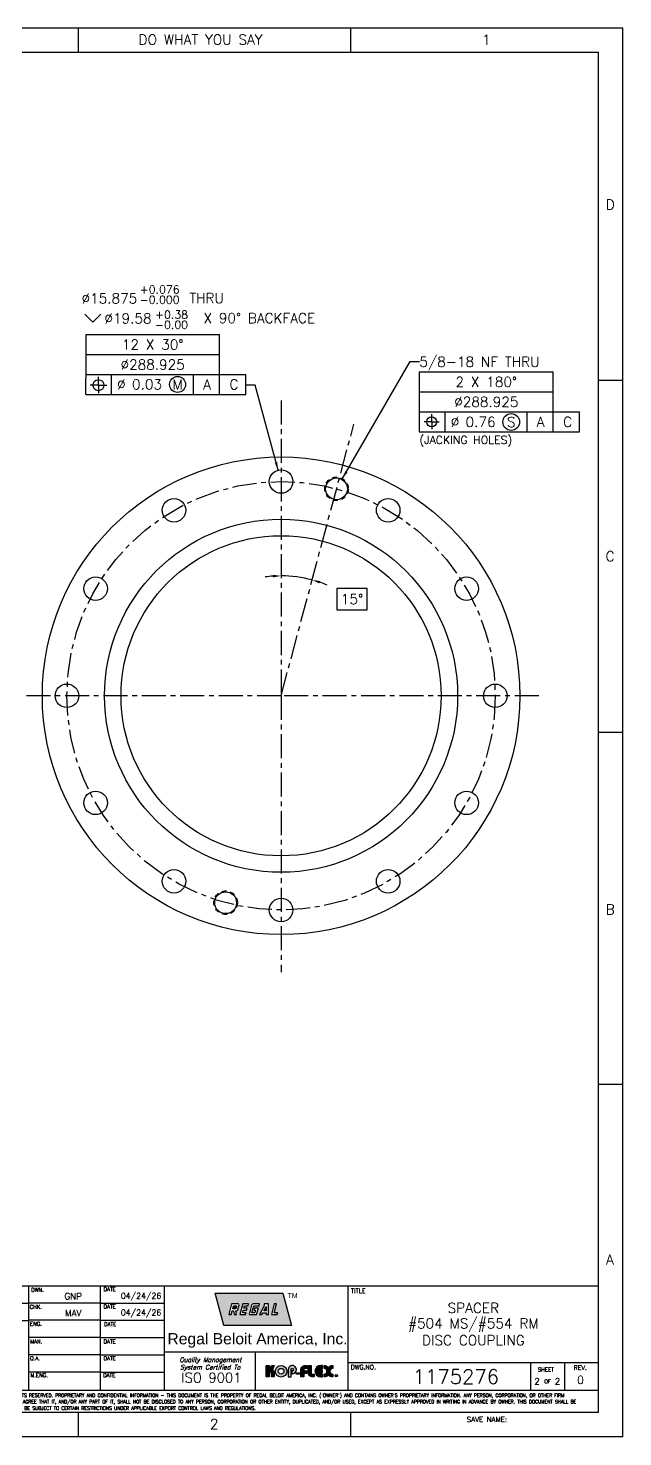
# Model space of a CAD drawing. Header units: inches. Extents: x 0 to 57.8, y 0 to 37.4.
# Drawn here: x 42.01 to 57.8, y 0 to 37.4 of the extents above; entities that cross this region are included whole.
import ezdxf
from ezdxf.enums import TextEntityAlignment as Align

# ---------------------------------------------------------------- set-up
doc = ezdxf.new("R2010")
doc.units = ezdxf.units.IN
doc.header["$LTSCALE"] = 0.51
doc.header["$MEASUREMENT"] = 0
doc.linetypes.add('CENTER', pattern=[2, 1.25, -0.25, 0.25, -0.25])
doc.linetypes.add('HIDDEN', pattern=[0.375, 0.25, -0.125])
for name, color, linetype in [('BORDER', 5, 'Continuous'), ('CENTER', 4, 'CENTER'), ('DIM', 1, 'Continuous'), ('HIDDEN', 6, 'HIDDEN'), ('OBJ', 2, 'Continuous'), ('TEXT', 2, 'Continuous'), ('XHATCH', 3, 'Continuous')]:
    doc.layers.add(name, color=color, linetype=linetype)
doc.styles.add('ITALICC', font='italicc', dxfattribs={"height": 0.25})
doc.styles.add('ROMANC', font='romanc', dxfattribs={"height": 0.1563})
doc.styles.add('ROMANS', font='romans')
doc.styles.add('ROMANT', font='romant', dxfattribs={"height": 0.25})
doc.styles.get("Standard").update_dxf_attribs({"font": 'romans.shx'})
doc.dimstyles.new('Basic', dxfattribs={"dimtxt": 0.156, "dimasz": 0.156, "dimexe": 0.09, "dimexo": 0.0625, "dimgap": -0.09, "dimtad": 0, "dimtih": 1, "dimtoh": 1, "dimzin": 4, "dimdsep": 46, "dimtxsty": 'ROMANS', "dimcen": 0, "dimclrd": 1, "dimclre": 1, "dimclrt": 2, "dimadec": 0, "dimazin": 0, "dimtp": 0.014, "dimtm": 0.014, "dimtfac": 0.801282, "dimtofl": 0, "dimtmove": 0, "dimatfit": 0, "dimfxl": 1, "dimtolj": 1, "dimtzin": 4, "dimarcsym": 0})
doc.dimstyles.get("Standard").update_dxf_attribs({"dimtxt": 0.156, "dimasz": 0.156, "dimexe": 0.0625, "dimexo": 0.0625, "dimgap": 0.09, "dimtad": 0, "dimdec": 3, "dimzin": 4, "dimdsep": 46, "dimtxsty": 'ROMANS', "dimcen": 0, "dimclrd": 1, "dimclre": 1, "dimclrt": 2, "dimazin": 1, "dimtfac": 0.8, "dimtdec": 3, "dimtofl": 0, "dimtmove": 0, "dimatfit": 3, "dimfxl": 1, "dimtolj": 1, "dimtzin": 4, "dimlwd": -1, "dimlwe": -1, "dimarcsym": 0})

# ---------------------------------------------------------------- blocks, each defined once
blk = doc.blocks.new('*D50')
at = {"layer": 'Defpoints', "color": 0, "transparency": 16777216}
for p in [(48.726, 27.515), (50.658, 26.886), (49.003, 22.846), (48.726, 19.675), (48.726, 19.675)]:
    blk.add_point(p, dxfattribs=at)
at = {"layer": 'DIM', "color": 1, "lineweight": -2, "transparency": 16777216}
for p, q in [((51.008, 22.527), (50.209, 22.527)), ((50.209, 22.527), (50.209, 21.956)), ((51.008, 21.956), (51.008, 22.527)), ((50.209, 21.956), (51.008, 21.956))]:
    blk.add_line(p, q, dxfattribs=at)
for start, end in [(93.8258, 97.6516), (75, 90), (67.3484, 71.1742)]:
    blk.add_arc((48.726, 19.675), 3.183, start, end, dxfattribs=at)
at = {"layer": 'DIM', "color": 1, "transparency": 16777216}
for points in [[(48.512, 22.886), (48.514, 22.816), (48.726, 22.858)], [(49.742, 22.654), (49.763, 22.722), (49.549, 22.75)]]:
    blk.add_solid(points, dxfattribs=at)
at = {"layer": 'DIM', "color": 2, "transparency": 16777216, "insert": (50.609, 22.241), "char_height": 0.2652, "attachment_point": 5, "style": 'ROMANS'}
blk.add_mtext('\\A1;15°', dxfattribs=at)
blk = doc.blocks.new('ES-HDET4B')
at = {"layer": 'DIM'}
blk.add_line((-0.001, -0.572), (-0.001, -1.26), dxfattribs=at)
at = {"layer": 'DIM', "color": 1}
for p, q in [((-0.001, -0.572), (2.091, -0.572)), ((2.091, -1.51), (2.091, -0.572)), ((-0.001, -0.885), (2.091, -0.885)), ((-0.001, -1.197), (2.499, -1.197)), ((-0.001, -1.51), (-0.001, -1.26)), ((0.401, -1.51), (0.401, -1.197)), ((1.683, -1.51), (1.683, -1.197)), ((2.499, -1.51), (2.499, -1.197)), ((-0.001, -1.51), (2.499, -1.51))]:
    blk.add_line(p, q, dxfattribs=at)
at = {"layer": 'OBJ'}
for p, q in [((-0.013, -0.254), (0.112, -0.379)), ((0.112, -0.379), (0.236, -0.254))]:
    blk.add_line(p, q, dxfattribs=at)
at = {"layer": 'TEXT', "color": 2}
for p, q in [((0.198, -1.362), (0.198, -1.233)), ((0.198, -1.362), (0.069, -1.362)), ((0.198, -1.357), (0.198, -1.485)), ((0.198, -1.362), (0.327, -1.362))]:
    blk.add_line(p, q, dxfattribs=at)
for centre, radius in [((0.198, -1.362), 0.0858), ((1.434, -1.351), 0.125)]:
    blk.add_circle(centre, radius, dxfattribs=at)
at = {"layer": 'DIM', "color": 2, "style": 'ROMANS'}
blk.add_text('THRU', height=0.156, dxfattribs=at).set_placement((1.887, -0.003), align=Align.MIDDLE_CENTER)
at = {"layer": 'OBJ', "style": 'ROMANS'}
blk.add_text('X 90%%d BACKFACE', height=0.156, dxfattribs=at).set_placement((2.71, -0.314), align=Align.MIDDLE_CENTER)
for tag, p in [('UT', (0.843, 0.07)), ('LT', (0.843, -0.091))]:
    blk.add_attdef(tag, p, '', height=0.125, dxfattribs=at)
at = {"layer": 'TEXT', "color": 2, "style": 'ROMANS'}
blk.add_text('%%c', height=0.156, dxfattribs=at).set_placement((0.557, -1.349), align=Align.MIDDLE_CENTER)
at = {"layer": 'TEXT', "style": 'ROMANS'}
for tag, p in [('.000', (0.369, -0.008)), ('XXX', (1.045, -0.729)), ('XXX', (1.045, -1.041))]:
    blk.add_attdef(tag, text='', height=0.156, dxfattribs=at).set_placement(p, align=Align.MIDDLE_CENTER)
for p in [(1.083, -0.261), (1.083, -0.419)]:
    blk.add_attdef('XXX', text='', height=0.125, dxfattribs=at).set_placement(p, align=Align.MIDDLE_LEFT)
for tag, p in [('.000', (0.659, -0.319)), ('.000', (0.956, -1.349)), ('M', (1.434, -1.351)), ('A', (1.894, -1.349)), ('B', (2.314, -1.349))]:
    blk.add_attdef(tag, text='', height=0.156, dxfattribs=at).set_placement(p, align=Align.MIDDLE)
blk = doc.blocks.new('ES-HDET3')
at = {"layer": 'DIM'}
blk.add_line((-0.002, -0.161), (-0.002, -1.098), dxfattribs=at)
at = {"layer": 'DIM', "color": 1}
for p, q in [((-0.002, -0.161), (2.09, -0.161)), ((2.09, -1.098), (2.09, -0.161)), ((-0.002, -0.473), (2.09, -0.473)), ((-0.002, -0.786), (2.498, -0.786)), ((0.4, -1.098), (0.4, -0.786)), ((1.683, -1.098), (1.683, -0.786)), ((2.498, -1.098), (2.498, -0.786)), ((-0.002, -1.098), (2.498, -1.098))]:
    blk.add_line(p, q, dxfattribs=at)
at = {"layer": 'TEXT', "color": 2}
for p, q in [((0.192, -0.941), (0.192, -0.824)), ((0.192, -0.941), (0.075, -0.941)), ((0.192, -0.937), (0.192, -1.054)), ((0.192, -0.941), (0.309, -0.941))]:
    blk.add_line(p, q, dxfattribs=at)
for centre, radius in [((0.192, -0.941), 0.078), ((1.434, -0.944), 0.131)]:
    blk.add_circle(centre, radius, dxfattribs=at)
at = {"layer": 'TEXT', "color": 2, "style": 'ROMANS'}
blk.add_text('%%c', height=0.156, dxfattribs=at).set_placement((0.556, -0.942), align=Align.MIDDLE_CENTER)
at = {"layer": 'TEXT', "style": 'ROMANS'}
for height, p in [(0.156, (-0.002, -0.004)), (0.125, (-0.002, -1.223))]:
    blk.add_attdef('XXX', text='', height=height, dxfattribs=at).set_placement(p, align=Align.MIDDLE_LEFT)
for p in [(1.044, -0.317), (1.044, -0.629)]:
    blk.add_attdef('XXX', text='', height=0.156, dxfattribs=at).set_placement(p, align=Align.MIDDLE_CENTER)
for tag, p in [('.000', (0.956, -0.942)), ('M', (1.434, -0.944)), ('A', (1.893, -0.942)), ('B', (2.314, -0.942))]:
    blk.add_attdef(tag, text='', height=0.156, dxfattribs=at).set_placement(p, align=Align.MIDDLE)
blk = doc.blocks.new('REVD')
at = {"layer": 'OBJ', "style": 'ROMANS'}
for tag, p in [('L6BY', (16.887, 2.23)), ('L6CK', (17.715, 2.23)), ('L6EG1', (18.137, 2.23)), ('L6MAN', (18.543, 2.23)), ('L6QA', (18.949, 2.23)), ('L6MENG', (19.355, 2.23)), ('L5BY', (16.887, 1.97)), ('L5CK', (17.715, 1.97)), ('L5EG1', (18.137, 1.97)), ('L5MAN', (18.543, 1.97)), ('L5QA', (18.949, 1.97)), ('L5MENG', (19.355, 1.97)), ('L4BY', (16.887, 1.71)), ('L4CK', (17.715, 1.71)), ('L4EG1', (18.137, 1.71)), ('L4MAN', (18.543, 1.71)), ('L4QA', (18.949, 1.71)), ('L4MENG', (19.355, 1.71)), ('L3BY', (16.887, 1.45)), ('L3CK', (17.715, 1.45)), ('L3EG1', (18.137, 1.45)), ('L3MAN', (18.543, 1.45)), ('L3QA', (18.949, 1.45)), ('L3MENG', (19.355, 1.45)), ('L2BY', (16.887, 1.19)), ('L2CK', (17.715, 1.19)), ('L2EG1', (18.137, 1.19)), ('L2MAN', (18.543, 1.19)), ('L2QA', (18.949, 1.19)), ('L2MENG', (19.355, 1.19)), ('L1BY', (16.887, 0.915)), ('L1CK', (17.715, 0.915)), ('L1EG1', (18.137, 0.915)), ('L1MAN', (18.543, 0.915)), ('L1QA', (18.949, 0.915)), ('L1MENG', (19.355, 0.915))]:
    blk.add_attdef(tag, text='', height=0.1, dxfattribs=at).set_placement(p, align=Align.MIDDLE)
at = {"layer": 'TEXT', "style": 'ROMANS'}
for tag, height, p in [('REV6', 0.1, (13.027, 2.23)), ('DRAWN', 0.1, (25.415, 2.196)), ('DATE', 0.09, (26.475, 2.196)), ('REV5', 0.1, (13.027, 1.97)), ('CHECKED', 0.1, (25.415, 1.935)), ('REV4', 0.1, (13.027, 1.71)), ('DATE', 0.09, (26.475, 1.935)), ('ENG', 0.1, (25.415, 1.678)), ('DATE', 0.09, (26.475, 1.678)), ('REV3', 0.1, (13.027, 1.45)), ('MANUF', 0.1, (25.415, 1.408)), ('DATE', 0.09, (26.475, 1.408)), ('REV2', 0.1, (13.027, 1.19)), ('QA', 0.1, (25.415, 1.138)), ('DATE', 0.09, (26.475, 1.138)), ('REV1', 0.1, (13.027, 0.915)), ('M.ENG', 0.1, (25.415, 0.857)), ('DATE', 0.09, (26.475, 0.857))]:
    blk.add_attdef(tag, text='', height=height, dxfattribs=at).set_placement(p, align=Align.MIDDLE)
for tag, p in [('REVISION6', (13.285, 2.23)), ('REVISION5', (13.285, 1.97)), ('REVISION4', (13.285, 1.71)), ('REVISION3', (13.285, 1.45)), ('REVISION2', (13.285, 1.19)), ('REVISION1', (13.285, 0.915))]:
    blk.add_attdef(tag, text='', height=0.1, dxfattribs=at).set_placement(p, align=Align.MIDDLE_LEFT)
at = {"layer": 'TEXT', "color": 1, "style": 'ROMANS', "width": 0.75}
for tag, p in [('L6DT', (17.293, 2.23)), ('L5DT', (17.293, 1.97)), ('L4DT', (17.293, 1.71)), ('L3DT', (17.293, 1.45)), ('L2DT', (17.293, 1.19)), ('L1DT', (17.293, 0.915))]:
    blk.add_attdef(tag, text='', height=0.06, dxfattribs=at).set_placement(p, align=Align.MIDDLE)
blk = doc.blocks.new('KOPLOGONEW')
for points in [[(0.36, -0.048), (0.361, -0.048, -0.928709), (0.384, -0.048), (0.386, -0.048, 0.938001)], [(0.386, -0.049, 0.015991), (0.386, -0.048), (0.384, -0.048, -0.018475), (0.384, -0.049, -1), (0.361, -0.049, -0.018475), (0.361, -0.048), (0.36, -0.048, 0.015991), (0.36, -0.049, 1)]]:
    blk.add_hatch(color=4).paths.add_polyline_path(points)
at = {"layer": 'BORDER'}
for points in [[(-0.355, -0.015), (-0.355, -0.062), (-0.386, -0.062), (-0.386, 0.062), (-0.355, 0.062), (-0.355, 0.019, 0.839479), (-0.348, 0.018), (-0.331, 0.062), (-0.3, 0.062), (-0.318, 0.013, 0.371578), (-0.316, 0.008, -0.27522), (-0.3, -0.019), (-0.3, -0.062), (-0.331, -0.062), (-0.331, -0.019, 0.412823), (-0.339, -0.011), (-0.351, -0.011, 0.413959)], [(0.053, 0.004), (0.022, 0.004, -0.428815), (0.02, 0.005), (0.02, 0.017, -0.415046), (0.034, 0.031), (0.053, 0.031), (0.053, 0.062), (0.034, 0.062, 0.414214), (-0.011, 0.018), (-0.011, -0.062), (0.02, -0.062), (0.02, -0.025, -0.414238), (0.021, -0.024), (0.053, -0.024)], [(0.1, 0.062), (0.069, 0.062), (0.069, -0.017, 0.41362), (0.114, -0.062), (0.133, -0.062), (0.133, -0.031), (0.114, -0.031, -0.415046), (0.1, -0.017)], [(0.204, 0.031), (0.225, 0.031), (0.225, 0.062), (0.204, 0.062, 0.999821), (0.204, -0.062), (0.225, -0.062), (0.225, -0.031), (0.204, -0.031, -0.289393), (0.176, -0.013, -0.117107), (0.175, -0.013), (0.176, 0.012, -0.25772), (0.176, 0.014, -0.289119)], [(0.177, 0.012, -0.25772), (0.176, 0.012), (0.175, -0.013, -0.408491), (0.177, -0.012)], [(0.225, 0.012), (0.177, 0.012), (0.177, -0.012), (0.225, -0.012)], [(0.335, 0.031), (0.335, 0.062, 0.199074), (0.29, 0.044, -0.414598), (0.285, 0.044, 0.199072), (0.241, 0.062), (0.241, 0.031, -1), (0.241, -0.031), (0.241, -0.062, 0.199069), (0.285, -0.044, -0.414665), (0.29, -0.044, 0.199074), (0.335, -0.062), (0.335, -0.031, -1)]]:
    blk.add_hatch(color=4, dxfattribs=at).paths.add_polyline_path(points)
h = blk.add_hatch(color=4, dxfattribs=at)
h.paths.add_polyline_path([(-0.163, 0, 1), (-0.288, 0, 1)])
h.paths.add_polyline_path([(-0.257, 0, -1), (-0.195, 0, -1)], flags=16)
h.paths.add_polyline_path([(-0.117, 0.018, -2.419318), (-0.103, 0.004), (-0.109, 0.004), (-0.109, -0.027), (-0.103, -0.027, 2.405115), (-0.148, 0.017), (-0.148, -0.062), (-0.117, -0.062)])
h.paths.add_polyline_path([(-0.027, -0.016), (-0.058, -0.016), (-0.058, -0.031), (-0.027, -0.031)])
at = {"layer": 'BORDER', "color": 4, "linetype": 'Continuous'}
blk.add_line((0.034, 0.004), (0.022, 0.004), dxfattribs=at)
at = {"layer": 'BORDER', "color": 4}
for p, q in [((0.175, -0.013), (0.176, 0.012)), ((0.177, 0.012), (0.177, -0.012))]:
    blk.add_line(p, q, dxfattribs=at)
at = {"layer": 'BORDER', "color": 4, "linetype": 'Continuous'}
for points in [[(-0.386, -0.062), (-0.386, 0.062), (-0.355, 0.062), (-0.355, 0.019, 0.8391), (-0.348, 0.018), (-0.331, 0.062), (-0.3, 0.062), (-0.318, 0.013, 0.371691), (-0.316, 0.008, -0.275256), (-0.3, -0.019), (-0.3, -0.062), (-0.331, -0.062), (-0.331, -0.019, 0.414217), (-0.339, -0.011), (-0.351, -0.011, 0.41421), (-0.355, -0.015), (-0.355, -0.062)], [(-0.117, 0.018, -2.414214), (-0.103, 0.004), (-0.109, 0.004), (-0.109, -0.027), (-0.103, -0.027, 2.414214), (-0.148, 0.017), (-0.148, -0.062), (-0.117, -0.062)], [(0.053, 0.004), (0.053, -0.024), (0.021, -0.024, 0.414238), (0.02, -0.025), (0.02, -0.062), (-0.011, -0.062), (-0.011, 0.018, -0.414214), (0.034, 0.062), (0.053, 0.062), (0.053, 0.031), (0.034, 0.031, 0.414214), (0.02, 0.017), (0.02, 0.005, 0.417775), (0.022, 0.004)], [(0.133, -0.031), (0.133, -0.062), (0.114, -0.062, -0.414214), (0.069, -0.017), (0.069, 0.062), (0.1, 0.062), (0.1, -0.017, 0.414214), (0.114, -0.031)], [(0.225, 0.031), (0.225, 0.062), (0.204, 0.062, 0.999788), (0.204, -0.062), (0.225, -0.062), (0.225, -0.031), (0.204, -0.031, -0.288573), (0.176, -0.013, -0.552004), (0.177, -0.012), (0.225, -0.012), (0.225, 0.012), (0.177, 0.012, -0.552111), (0.176, 0.014, -0.288574), (0.204, 0.031)], [(0.285, 0.044, 0.414598), (0.29, 0.044, -0.199074), (0.335, 0.062), (0.335, 0.031, 1), (0.335, -0.031), (0.335, -0.062, -0.199074), (0.29, -0.044, 0.414586), (0.285, -0.044, -0.199073), (0.241, -0.062), (0.241, -0.031, 1), (0.241, 0.031), (0.241, 0.062, -0.199072)]]:
    blk.add_lwpolyline(points, format="xyb", close=True, dxfattribs=at)
blk.add_lwpolyline([(-0.027, -0.031), (-0.058, -0.031), (-0.058, -0.016), (-0.027, -0.016)], close=True, dxfattribs=at)
at = {"layer": 'BORDER', "color": 4}
for centre, radius in [((-0.226, 0), 0.0625), ((-0.226, 0), 0.0312), ((0.373, -0.049), 0.0132), ((0.373, -0.049), 0.0115)]:
    blk.add_circle(centre, radius, dxfattribs=at)
at = {"layer": 'BORDER', "color": 4, "insert": (0.368, -0.042), "char_height": 0.01396, "width": 0.01301, "attachment_point": 1}
blk.add_mtext('{\\fArial|b0|i0|c0|p34;R}', dxfattribs=at)
blk = doc.blocks.new('Logo-Regal Beloit America')
at = {"layer": 'BORDER'}
h = blk.add_hatch(color=4, dxfattribs=at)
h.paths.add_polyline_path([(-0.49, -0.1), (0.538, -0.1), (0.407, 0.389), (-0.621, 0.389)], flags=0)
edge = h.paths.add_edge_path(flags=0)
edge.add_spline(control_points=[(-0.092, 0.063), (-0.101, 0.063), (-0.107, 0.069), (-0.105, 0.077)], knot_values=[4, 4, 4, 4, 5, 5, 5, 5], weights=[1, 1, 1, 1], degree=3, periodic=0)
edge.add_spline(control_points=[(-0.105, 0.077), (-0.1, 0.095), (-0.073, 0.196), (-0.07, 0.209)], knot_values=[3, 3, 3, 3, 4, 4, 4, 4], weights=[1, 1, 1, 1], degree=3, periodic=0)
edge.add_spline(control_points=[(-0.07, 0.209), (-0.068, 0.214), (-0.062, 0.226), (-0.047, 0.226)], knot_values=[2, 2, 2, 2, 3, 3, 3, 3], weights=[1, 1, 1, 1], degree=3, periodic=0)
edge.add_line((-0.047, 0.226), (0.052, 0.226))
edge.add_line((0.052, 0.226), (0.044, 0.197))
edge.add_line((0.044, 0.197), (-0.037, 0.197))
edge.add_line((-0.037, 0.197), (-0.065, 0.092))
edge.add_line((-0.065, 0.092), (-0.019, 0.092))
edge.add_line((-0.019, 0.092), (-0.008, 0.132))
edge.add_line((-0.008, 0.132), (-0.031, 0.132))
edge.add_line((-0.031, 0.132), (-0.023, 0.162))
edge.add_line((-0.023, 0.162), (0.035, 0.162))
edge.add_line((0.035, 0.162), (0.008, 0.063))
edge.add_line((0.008, 0.063), (-0.092, 0.063))
edge = h.paths.add_edge_path(flags=0)
edge.add_spline(control_points=[(-0.272, 0.226), (-0.261, 0.226), (-0.255, 0.221), (-0.258, 0.211)], knot_values=[11, 11, 11, 11, 12, 12, 12, 12], weights=[1, 1, 1, 1], degree=3, periodic=0)
edge.add_line((-0.258, 0.211), (-0.278, 0.136))
edge.add_spline(control_points=[(-0.278, 0.136), (-0.28, 0.128), (-0.288, 0.121), (-0.299, 0.121)], knot_values=[9, 9, 9, 9, 10, 10, 10, 10], weights=[1, 1, 1, 1], degree=3, periodic=0)
edge.add_line((-0.299, 0.121), (-0.306, 0.121))
edge.add_line((-0.306, 0.121), (-0.297, 0.063))
edge.add_line((-0.297, 0.063), (-0.334, 0.063))
edge.add_line((-0.334, 0.063), (-0.342, 0.121))
edge.add_line((-0.342, 0.121), (-0.363, 0.121))
edge.add_line((-0.363, 0.121), (-0.379, 0.063))
edge.add_line((-0.379, 0.063), (-0.414, 0.063))
edge.add_line((-0.414, 0.063), (-0.371, 0.226))
edge.add_line((-0.371, 0.226), (-0.272, 0.226))
h.paths.add_polyline_path([(-0.248, 0.063), (-0.204, 0.226), (-0.115, 0.226), (-0.123, 0.197), (-0.176, 0.197), (-0.186, 0.162), (-0.138, 0.162), (-0.146, 0.132), (-0.194, 0.132), (-0.204, 0.092), (-0.151, 0.092), (-0.159, 0.063)], flags=0)
h.paths.add_polyline_path([(0.274, 0.092), (0.328, 0.092), (0.32, 0.063), (0.231, 0.063), (0.275, 0.226), (0.31, 0.226)], flags=0)
h.paths.add_polyline_path([(0.12, 0.226), (0.189, 0.226), (0.189, 0.063), (0.154, 0.063), (0.154, 0.092), (0.102, 0.092), (0.086, 0.063), (0.051, 0.063), (0.12, 0.197)], flags=0)
for points in [[(-0.309, 0.15), (-0.297, 0.197), (-0.343, 0.197), (-0.355, 0.15)], [(0.154, 0.121), (0.154, 0.188), (0.15, 0.188), (0.117, 0.121)]]:
    blk.add_hatch(color=4, dxfattribs=at).paths.add_polyline_path(points, flags=0)
at = {"layer": 'BORDER', "color": 4}
for p, q in [((-0.49, -0.1), (-0.621, 0.389)), ((-0.621, 0.389), (0.407, 0.389)), ((-0.371, 0.226), (-0.414, 0.063)), ((-0.204, 0.226), (-0.248, 0.063)), ((-0.115, 0.226), (-0.204, 0.226)), ((-0.123, 0.197), (-0.115, 0.226)), ((0.052, 0.226), (-0.047, 0.226)), ((0.044, 0.197), (0.052, 0.226)), ((0.12, 0.226), (0.12, 0.197)), ((0.189, 0.226), (0.12, 0.226)), ((0.189, 0.063), (0.189, 0.226)), ((0.275, 0.226), (0.231, 0.063)), ((0.274, 0.092), (0.31, 0.226)), ((0.31, 0.226), (0.275, 0.226)), ((0.407, 0.389), (0.538, -0.1)), ((-0.414, 0.063), (-0.379, 0.063)), ((-0.379, 0.063), (-0.363, 0.121)), ((-0.363, 0.121), (-0.342, 0.121)), ((-0.355, 0.15), (-0.343, 0.197)), ((-0.309, 0.15), (-0.355, 0.15)), ((-0.343, 0.197), (-0.297, 0.197)), ((-0.342, 0.121), (-0.334, 0.063)), ((-0.334, 0.063), (-0.297, 0.063)), ((-0.297, 0.197), (-0.309, 0.15)), ((-0.297, 0.063), (-0.306, 0.121)), ((-0.306, 0.121), (-0.299, 0.121)), ((-0.278, 0.136), (-0.258, 0.211)), ((-0.248, 0.063), (-0.159, 0.063)), ((-0.204, 0.092), (-0.194, 0.132)), ((-0.151, 0.092), (-0.204, 0.092)), ((-0.194, 0.132), (-0.146, 0.132)), ((-0.186, 0.162), (-0.176, 0.197)), ((-0.138, 0.162), (-0.186, 0.162)), ((-0.176, 0.197), (-0.123, 0.197)), ((-0.159, 0.063), (-0.151, 0.092)), ((-0.146, 0.132), (-0.138, 0.162)), ((-0.092, 0.063), (0.008, 0.063)), ((-0.065, 0.092), (-0.037, 0.197)), ((-0.019, 0.092), (-0.065, 0.092)), ((-0.037, 0.197), (0.044, 0.197)), ((-0.023, 0.162), (-0.031, 0.132)), ((-0.031, 0.132), (-0.008, 0.132)), ((0.035, 0.162), (-0.023, 0.162)), ((-0.008, 0.132), (-0.019, 0.092)), ((0.008, 0.063), (0.035, 0.162)), ((0.12, 0.197), (0.051, 0.063)), ((0.051, 0.063), (0.086, 0.063)), ((0.086, 0.063), (0.102, 0.092)), ((0.102, 0.092), (0.154, 0.092)), ((0.117, 0.121), (0.15, 0.188)), ((0.154, 0.121), (0.117, 0.121)), ((0.15, 0.188), (0.154, 0.188)), ((0.154, 0.188), (0.154, 0.121)), ((0.154, 0.092), (0.154, 0.063)), ((0.154, 0.063), (0.189, 0.063)), ((0.231, 0.063), (0.32, 0.063)), ((0.328, 0.092), (0.274, 0.092)), ((0.32, 0.063), (0.328, 0.092)), ((0.538, -0.1), (-0.49, -0.1))]:
    blk.add_line(p, q, dxfattribs=at)
for points, degree in [([(-0.272, 0.226), (-0.302, 0.226), (-0.371, 0.226)], 2), ([(-0.258, 0.211), (-0.255, 0.221), (-0.261, 0.226), (-0.272, 0.226)], 3), ([(-0.047, 0.226), (-0.062, 0.226), (-0.068, 0.214), (-0.07, 0.209)], 3), ([(-0.299, 0.121), (-0.288, 0.121), (-0.28, 0.128), (-0.278, 0.136)], 3), ([(-0.105, 0.077), (-0.107, 0.069), (-0.101, 0.063), (-0.092, 0.063)], 3), ([(-0.07, 0.209), (-0.073, 0.196), (-0.1, 0.095), (-0.105, 0.077)], 3)]:
    blk.add_open_spline(points, degree=degree, dxfattribs=at)
for s, insert, char_height, attachment_point in [('{\\fArial|b0|i0|c0|p34;TM}', (0.474, 0.391), 0.07725, 1), ('{\\fArial|b0|i0|c0|p34;Regal Beloit America, Inc.}', (0.021, -0.328), 0.17, 5)]:
    blk.add_mtext(s, dxfattribs=dict(at, insert=insert, char_height=char_height, attachment_point=attachment_point))
blk = doc.blocks.new('D')
at = {"layer": 'BORDER', "color": 5, "linetype": 'Continuous', "extrusion": (0, 1, 0)}
for p, q in [((34, 22), (0, 22)), ((25.5, 21.62), (25.5, 22)), ((29.75, 21.62), (29.75, 22)), ((34, 0), (34, 22)), ((33.62, 21.62), (0.38, 21.62)), ((33.62, 0.38), (33.62, 21.62)), ((34, 16.5), (33.62, 16.5)), ((34, 11), (33.62, 11)), ((34, 5.5), (33.62, 5.5)), ((12.34, 2.36), (30.558, 2.36)), ((24.715, 2.36), (24.715, 0.722)), ((25.835, 2.36), (25.835, 0.722)), ((26.835, 2.36), (26.835, 0.722)), ((26.835, 2.36), (26.835, 0.722)), ((26.835, 2.36), (26.835, 0.952)), ((26.835, 2.36), (26.835, 0.952)), ((26.835, 2.36), (26.835, 0.722)), ((26.835, 2.36), (26.835, 0.952)), ((26.835, 2.36), (26.835, 0.952)), ((29.71, 0.722), (29.71, 2.36)), ((30.558, 2.36), (33.62, 2.36)), ((22.965, 2.089), (24.715, 2.089)), ((22.965, 1.818), (24.715, 1.818)), ((28.264, 0.722), (28.264, 1.326)), ((29.71, 1.16), (30.558, 1.16)), ((30.558, 1.16), (33.62, 1.16)), ((32.56, 1.16), (32.56, 0.722)), ((33.09, 1.16), (33.09, 0.722)), ((30.558, 0.722), (22.965, 0.722)), ((33.62, 0.722), (30.558, 0.722)), ((33.62, 0.38), (0.38, 0.38)), ((25.5, 0), (25.5, 0.38)), ((29.75, 0), (29.75, 0.38)), ((34, 0), (0, 0))]:
    blk.add_line(p, q, dxfattribs=at)
at = {"layer": 'BORDER', "color": 5}
for p, q in [((25.835, 2.09), (24.715, 2.09)), ((25.835, 2.09), (26.835, 2.09)), ((25.835, 1.82), (24.715, 1.82)), ((25.835, 1.82), (26.835, 1.82)), ((25.835, 1.55), (24.715, 1.55)), ((25.835, 1.55), (26.835, 1.55)), ((26.835, 1.326), (28.383, 1.326)), ((28.264, 1.326), (29.71, 1.326)), ((25.835, 1.28), (24.715, 1.28)), ((25.835, 1.28), (26.835, 1.28)), ((25.835, 1.01), (24.715, 1.01)), ((25.835, 1.01), (26.835, 1.01))]:
    blk.add_line(p, q, dxfattribs=at)
at = {"layer": 'BORDER'}
for name, p, xscale, yscale, zscale in [('Logo-Regal Beloit America', (28.272, 1.843), 1.03, 1.03, 1.03), ('KOPLOGONEW', (28.987, 1.024), 1.440000000000001, 1.440000000000001, 1.440000000000001)]:
    blk.add_blockref(name, p, dxfattribs=dict(at, xscale=xscale, yscale=yscale, zscale=zscale))
at = {"color": 2, "style": 'ROMANS'}
for tag, height, p in [('GA_NO', 0.12, (23.991, 2.224)), ('CP', 0.12, (24.008, 1.954)), ('PART', 0.156, (31.665, 2.013)), ('CPLG', 0.156, (31.665, 1.76)), ('SCALE', 0.12, (24.058, 1.7)), ('LINE3', 0.156, (31.665, 1.507)), ('AT', 0.12, (21.182, 1.415)), ('DWG_NO', 0.225, (31.392, 0.941)), ('PG', 0.1, (32.66, 0.866)), ('OF', 0.1, (32.979, 0.866)), ('R', 0.125, (33.34, 0.889))]:
    blk.add_attdef(tag, text='', height=height, dxfattribs=at).set_placement(p, align=Align.MIDDLE)
blk.add_attdef('COPY_YEAR', (23.1, 0.622), '', height=0.055, dxfattribs=at)
at = {"layer": 'BORDER', "color": 2, "style": 'ROMANC'}
blk.add_text('DO WHAT YOU SAY', height=0.1563, dxfattribs=at).set_placement((26.436, 21.743))
at = {"layer": 'BORDER', "color": 2, "linetype": 'Continuous', "style": 'ROMANC'}
for s, p in [('1', (31.8, 21.742)), ('D', (33.734, 19.167)), ('C', (33.731, 13.674)), ('B', (33.732, 8.16)), ('A', (33.738, 2.693)), ('2', (27.55, 0.122))]:
    blk.add_text(s, height=0.156, dxfattribs=at).set_placement(p)
at = {"layer": 'BORDER', "color": 4, "style": 'ROMANS'}
for s, p in [('DWN.', (24.858, 2.267)), ('DATE', (25.985, 2.275)), ('CHK.', (24.831, 1.999)), ('DATE', (25.985, 2.006)), ('ENG.', (24.832, 1.736)), ('DATE', (25.992, 1.729)), ('MAN.', (24.837, 1.459)), ('DATE', (25.985, 1.459)), ('Q.A.', (24.818, 1.196)), ('DATE', (25.985, 1.196)), ('M.ENG.', (24.882, 0.932)), ('DATE', (25.979, 0.933))]:
    blk.add_text(s, height=0.06, dxfattribs=at).set_placement(p, align=Align.CENTER)
at = {"layer": 'BORDER', "color": 4, "linetype": 'Continuous', "style": 'ROMANS'}
for s, height, p in [('TITLE', 0.07, (29.755, 2.245)), ('DWG.NO.', 0.07, (29.752, 1.054)), ('REV.', 0.07, (33.233, 1.046)), ('SHEET', 0.06, (32.675, 1.022)), ('OF', 0.06, (32.772, 0.836))]:
    blk.add_text(s, height=height, dxfattribs=at).set_placement(p)
at = {"layer": 'BORDER', "color": 4}
for s, height, style, p in [('Quality Management', 0.07129, 'ITALICC', (27.56, 1.194)), ('System Certified To', 0.07129, 'ITALICC', (27.555, 1.078)), ('ISO 9001', 0.1501, 'ROMANT', (27.573, 0.924))]:
    blk.add_text(s, height=height, dxfattribs=dict(at, style=style)).set_placement(p, align=Align.MIDDLE)
at = {"layer": 'BORDER', "color": 4, "style": 'ROMANS'}
blk.add_text('SAVE NAME:', height=0.08, dxfattribs=at).set_placement((31.562, 0.232))
at = {"layer": 'BORDER', "insert": (23.015, 0.546), "char_height": 0.055, "width": 10.00212, "attachment_point": 4, "line_spacing_factor": 1.090909, "style": 'ROMANS'}
blk.add_mtext('{\\W0.94;\\C4;C      REGAL BELOIT AMERICA, INC. ALL RIGHTS RESERVED. PROPRIETARY AND CONFIDENTIAL INFORMATION - THIS DOCUMENT IS THE PROPERTY OF REGAL BELOIT AMERICA, INC. (\\fArial|b0|i0|c0|p34;“\\Fromans|c0;OWNER\\fArial|b0|i0|c0|p34;”\\Fromans|c0;) AND CONTAINS OWNER\\fArial|b0|i0|c0|p34;’\\Fromans|c0;S PROPRIETARY INFORMATION. ANY PERSON, CORPORATION, OR OTHER FIRM RECEIVING IT IS DEEMED BY RECEIVING IT, TO AGREE THAT IT, AND/OR ANY PART OF IT, SHALL NOT BE DISCLOSED TO ANY PERSON, CORPORATION OR OTHER ENTITY, DUPLICATED, AND/OR USED, EXCEPT AS EXPRESSLY APPROVED IN WRITING IN ADVANCE BY OWNER. THIS DOCUMENT SHALL BE RETURNED TO OWNER UPON REQUEST. IT MAY BE SUBJECT TO CERTAIN RESTRICTIONS UNDER APPLICABLE EXPORT CONTROL LAWS AND REGULATIONS. }', dxfattribs=at)
at = {"layer": 'BORDER', "style": 'ROMANS', "flags": 1}
for tag, p in [('DWG_TYP', (34.127, 2.349)), ('REMARK', (34.127, 2.157)), ('FEA1', (34.127, 1.517)), ('FEA2', (34.126, 1.331))]:
    blk.add_attdef(tag, p, '', height=0.1, dxfattribs=at)

msp = doc.modelspace()

# ---------------------------------------------------------------- linework, layer by layer
at = {"layer": 'CENTER'}
for p, q in [((48.72557, 27.515), (48.72557, 19.675)), ((48.72557, 19.675), (50.65766, 26.88564)), ((48.72557, 19.675), (41.88557, 19.675)), ((55.56557, 19.675), (48.72557, 19.675)), ((48.72557, 19.675), (48.72557, 12.335))]:
    msp.add_line(p, q, dxfattribs=at)
msp.add_circle((48.72557, 19.675), 5.6875, dxfattribs=at)
at = {"layer": 'HIDDEN'}
for centre in [(50.1976, 25.1687), (47.25354, 14.1813)]:
    msp.add_circle(centre, 0.3125, dxfattribs=at)
at = {"layer": 'OBJ'}
for centre, radius in [((48.72557, 19.675), 6.34), ((48.72557, 25.3625), 0.3125), ((50.1976, 25.1687), 0.28905), ((45.88182, 24.60052), 0.3125), ((51.56932, 24.60052), 0.3125), ((48.72557, 19.675), 4.68675), ((48.72557, 19.675), 4.25), ((43.80005, 22.51875), 0.3125), ((53.65109, 22.51875), 0.3125), ((43.03807, 19.675), 0.3125), ((54.41307, 19.675), 0.3125), ((43.80005, 16.83125), 0.3125), ((53.65109, 16.83125), 0.3125), ((45.88182, 14.74948), 0.3125), ((51.56932, 14.74948), 0.3125), ((47.25354, 14.1813), 0.28905), ((48.72557, 13.9875), 0.3125)]:
    msp.add_circle(centre, radius, dxfattribs=at)

# ---------------------------------------------------------------- block references
at = {"layer": 'DIM'}
ref = msp.add_blockref('ES-HDET4B', (43.53905, 30.23662), dxfattribs=dict(at, xscale=1.7, yscale=1.7, zscale=1.7))
ref.add_attrib('.000', '%%c15.875', dxfattribs={"layer": 'TEXT', "height": 0.2652, "style": 'ROMANS'}).set_placement((44.16585, 30.22342), align=Align.MIDDLE_CENTER)
ref.add_attrib('.000', '%%c19.58', dxfattribs={"layer": 'TEXT', "height": 0.2652, "style": 'ROMANS'}).set_placement((44.65985, 29.69492), align=Align.MIDDLE)
ref.add_attrib('XXX', '+0.38', dxfattribs={"layer": 'TEXT', "height": 0.2125, "style": 'ROMANS'}).set_placement((45.38004, 29.79361), align=Align.MIDDLE_LEFT)
ref.add_attrib('XXX', '-0.00', dxfattribs={"layer": 'TEXT', "height": 0.2125, "style": 'ROMANS'}).set_placement((45.38004, 29.52494), align=Align.MIDDLE_LEFT)
ref.add_attrib('XXX', '12 X 30%%d', dxfattribs={"layer": 'TEXT', "height": 0.2652, "style": 'ROMANS'}).set_placement((45.31502, 28.99802), align=Align.MIDDLE_CENTER)
ref.add_attrib('XXX', '%%c288.925', dxfattribs={"layer": 'TEXT', "height": 0.2652, "style": 'ROMANS'}).set_placement((45.31502, 28.46677), align=Align.MIDDLE_CENTER)
ref.add_attrib('.000', '0.03', dxfattribs={"layer": 'TEXT', "height": 0.2652, "style": 'ROMANS'}).set_placement((45.16423, 27.94278), align=Align.MIDDLE)
ref.add_attrib('M', 'M', dxfattribs={"layer": 'TEXT', "height": 0.2652, "style": 'ROMANS'}).set_placement((45.97743, 27.9391), align=Align.MIDDLE)
ref.add_attrib('A', 'A', dxfattribs={"layer": 'TEXT', "height": 0.2652, "style": 'ROMANS'}).set_placement((46.75815, 27.94278), align=Align.MIDDLE)
ref.add_attrib('B', 'C', dxfattribs={"layer": 'TEXT', "height": 0.2652, "style": 'ROMANS'}).set_placement((47.4736, 27.94278), align=Align.MIDDLE)
ref.add_attrib('UT', '+0.076', (44.97287, 30.35554), dxfattribs={"layer": 'OBJ', "height": 0.2125, "style": 'ROMANS'})
ref.add_attrib('LT', '-0.000', (44.97287, 30.08262), dxfattribs={"layer": 'OBJ', "height": 0.2125, "style": 'ROMANS'})
ref = msp.add_blockref('ES-HDET3', (52.39885, 28.54837), dxfattribs=dict(at, xscale=1.7, yscale=1.7, zscale=1.7))
ref.add_attrib('XXX', '5/8-18 NF THRU', dxfattribs={"layer": 'TEXT', "height": 0.2652, "style": 'ROMANS'}).set_placement((52.39556, 28.54093), align=Align.MIDDLE_LEFT)
ref.add_attrib('XXX', '2 X 180%%d', dxfattribs={"layer": 'TEXT', "height": 0.2652, "style": 'ROMANS'}).set_placement((54.17403, 28.00968), align=Align.MIDDLE_CENTER)
ref.add_attrib('XXX', '%%c288.925', dxfattribs={"layer": 'TEXT', "height": 0.2652, "style": 'ROMANS'}).set_placement((54.17403, 27.47843), align=Align.MIDDLE_CENTER)
ref.add_attrib('.000', '0.76', dxfattribs={"layer": 'TEXT', "height": 0.2652, "style": 'ROMANS'}).set_placement((54.02323, 26.94718), align=Align.MIDDLE)
ref.add_attrib('M', 'S', dxfattribs={"layer": 'TEXT', "height": 0.2652, "style": 'ROMANS'}).set_placement((54.83643, 26.94351), align=Align.MIDDLE)
ref.add_attrib('A', 'A', dxfattribs={"layer": 'TEXT', "height": 0.2652, "style": 'ROMANS'}).set_placement((55.61716, 26.94718), align=Align.MIDDLE)
ref.add_attrib('B', 'C', dxfattribs={"layer": 'TEXT', "height": 0.2652, "style": 'ROMANS'}).set_placement((56.3326, 26.94718), align=Align.MIDDLE)
ref.add_attrib('XXX', '(JACKING HOLES)', dxfattribs={"layer": 'TEXT', "height": 0.2125, "style": 'ROMANS'}).set_placement((52.39556, 26.46842), align=Align.MIDDLE_LEFT)
at = {"layer": 'XHATCH'}
ref = msp.add_blockref('D', (0, 0), dxfattribs=dict(at, xscale=1.7, yscale=1.7, zscale=1.7))
ref.add_attrib('DWG_NO', '1175276', dxfattribs={"layer": '0', "color": 2, "height": 0.3825, "style": 'ROMANS'}).set_placement((53.36681, 1.5997), align=Align.MIDDLE)
ref.add_attrib('PART', 'SPACER', dxfattribs={"layer": '0', "color": 2, "height": 0.2652, "style": 'ROMANS'}).set_placement((53.8305, 3.42137), align=Align.MIDDLE)
ref.add_attrib('CPLG', '#504 MS/#554 RM', dxfattribs={"layer": '0', "color": 2, "height": 0.2652, "style": 'ROMANS'}).set_placement((53.8305, 2.992), align=Align.MIDDLE)
ref.add_attrib('LINE3', 'DISC COUPLING', dxfattribs={"layer": '0', "color": 2, "height": 0.2652, "style": 'ROMANS'}).set_placement((53.8305, 2.56263), align=Align.MIDDLE)
ref.add_attrib('PG', '2', dxfattribs={"layer": '0', "color": 2, "height": 0.17, "style": 'ROMANS'}).set_placement((55.52227, 1.47271), align=Align.MIDDLE)
ref.add_attrib('OF', '2', dxfattribs={"layer": '0', "color": 2, "height": 0.17, "style": 'ROMANS'}).set_placement((56.06377, 1.47271), align=Align.MIDDLE)
ref.add_attrib('R', '0', dxfattribs={"layer": '0', "color": 2, "height": 0.2125, "style": 'ROMANS'}).set_placement((56.67771, 1.51082), align=Align.MIDDLE)
ref = msp.add_blockref('REVD', (0, 0), dxfattribs=dict(at, xscale=1.7, yscale=1.7, zscale=1.7))
ref.add_attrib('DRAWN', 'GNP', dxfattribs={"layer": 'TEXT', "height": 0.17, "style": 'ROMANS'}).set_placement((43.2053, 3.73355), align=Align.MIDDLE)
ref.add_attrib('DRAWN DATE:', '04/24/26', dxfattribs={"layer": 'TEXT', "height": 0.153, "style": 'ROMANS'}).set_placement((45.0073, 3.73355), align=Align.MIDDLE)
ref.add_attrib('CHECKED', 'MAV', dxfattribs={"layer": 'TEXT', "height": 0.17, "style": 'ROMANS'}).set_placement((43.2053, 3.28886), align=Align.MIDDLE)
ref.add_attrib('CHECK DATE:', '04/24/26', dxfattribs={"layer": 'TEXT', "height": 0.153, "style": 'ROMANS'}).set_placement((45.0073, 3.28886), align=Align.MIDDLE)

# ---------------------------------------------------------------- dimensions: what is measured, and where the dimension line sits
at = {"layer": 'DIM'}
dim = msp.add_angular_dim_2l(base=(49.00299, 22.84592), line1=((48.72557, 27.515), (48.72557, 19.675)), line2=((48.72557, 19.675), (50.65766, 26.88564)), dimstyle='Basic', override={"dimscale": 1.7, "dimasz": 0.125, "dimdec": 0, "dimpost": '<>', "dimtdec": 0, "dimtofl": 1}, dxfattribs=at)
dim.commit()
dim.dimension.update_dxf_attribs({"geometry": '*D50', "text_midpoint": (50.6086, 22.2413), "dimtype": 162})

# ---------------------------------------------------------------- leaders
for points in [[(50.35385, 25.43934), (52.14885, 28.54837), (52.39885, 28.54837)], [(48.64469, 25.66435), (48.03905, 27.92462), (47.78905, 27.92462)]]:
    msp.add_leader(points, dimstyle='Standard', override={"dimscale": 1.7, "dimasz": 0.125, "dimexe": 0.06, "dimexo": 0.06, "dimgap": 0.06, "dimpost": '<>', "dimcen": 0.06}, dxfattribs=at)

doc.saveas('drawing.dxf')
